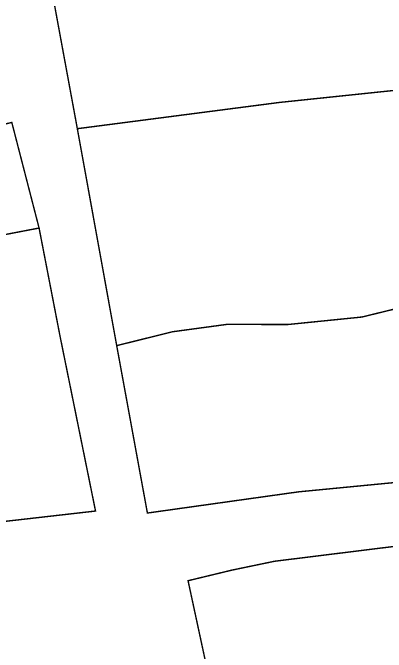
# Model space of a CAD drawing. Header units: metres. Extents: x 561401 to 594056, y 8460144 to 8508504.
# Drawn here: x 586965.5 to 587018.5, y 8499849.9 to 8499940.7 of the extents above; entities that cross this region are included whole.
import ezdxf

# ---------------------------------------------------------------- set-up
doc = ezdxf.new("R2010")
doc.units = ezdxf.units.M
doc.layers.add('1.2. AFECTADOS BASE GRAFICA SUNARP', color=150, linetype='Continuous')
doc.layers.add('1.2. BASE GRAFICA GORE', color=76, linetype='Continuous')

msp = doc.modelspace()

# ---------------------------------------------------------------- linework, layer by layer
at = {"layer": '1.2. AFECTADOS BASE GRAFICA SUNARP', "color": 64, "linetype": 'Continuous', "lineweight": -3, "const_width": 0.2}
msp.add_lwpolyline([(586969.542, 8499952.174), (586974.687, 8499924.26), (587003.383, 8499927.99), (587066.339, 8499934.588), (587068.078, 8499934.818), (587100.286, 8499939.157), (587095.99, 8499964.591), (587095.479, 8499966.881), (586969.542, 8499952.174)], close=True, dxfattribs=at)
at = {"layer": '1.2. BASE GRAFICA GORE', "color": 64, "linetype": 'Continuous', "lineweight": -3, "const_width": 0.2}
for points in [[(586974.687, 8499924.26), (586980.27, 8499893.467), (586988.202, 8499895.437), (586995.862, 8499896.476), (587004.586, 8499896.466), (587015.05, 8499897.526), (587032.102, 8499901.705), (587044.537, 8499905.954), (587079.589, 8499907.014), (587080.546, 8499906.994), (587077.495, 8499913.653), (587072.737, 8499925.45), (587068.078, 8499934.818), (587066.339, 8499934.588), (587003.383, 8499927.99), (586974.687, 8499924.26)], [(586899.23, 8499902.039), (586904.524, 8499890.452), (586921.708, 8499901.009), (586924.149, 8499901.489), (586926.541, 8499901.949), (586969.262, 8499910.157), (586965.394, 8499925.144), (586946.338, 8499920.685), (586922.698, 8499915.156), (586918.831, 8499913.467), (586910.775, 8499907.748), (586905.588, 8499904.968), (586899.23, 8499902.039)], [(586924.149, 8499901.489), (586933.368, 8499888.822), (586940.558, 8499881.253), (586947.443, 8499876.195), (586950.412, 8499873.925), (586953.232, 8499867.237), (586977.268, 8499869.986), (586972.23, 8499894.821), (586969.262, 8499910.157), (586926.541, 8499901.949), (586924.149, 8499901.489)], [(586980.27, 8499893.467), (586984.624, 8499869.702), (587006.071, 8499872.712), (587069.142, 8499878.82), (587103.065, 8499881.54), (587096.196, 8499906.734), (587080.546, 8499906.994), (587079.589, 8499907.014), (587044.537, 8499905.954), (587032.102, 8499901.705), (587015.05, 8499897.526), (587004.586, 8499896.466), (586995.862, 8499896.476), (586988.202, 8499895.437), (586980.27, 8499893.467)], [(586993.97, 8499843.478), (587107.027, 8499849.546), (587106.977, 8499851.946), (587107.406, 8499859.124), (587105.955, 8499873.261), (587060.958, 8499869.812), (587030.259, 8499866.283), (587002.644, 8499862.854), (586996.592, 8499861.594), (586990.391, 8499860.094), (586993.97, 8499843.478)]]:
    msp.add_lwpolyline(points, close=True, dxfattribs=at)

doc.saveas('drawing.dxf')
